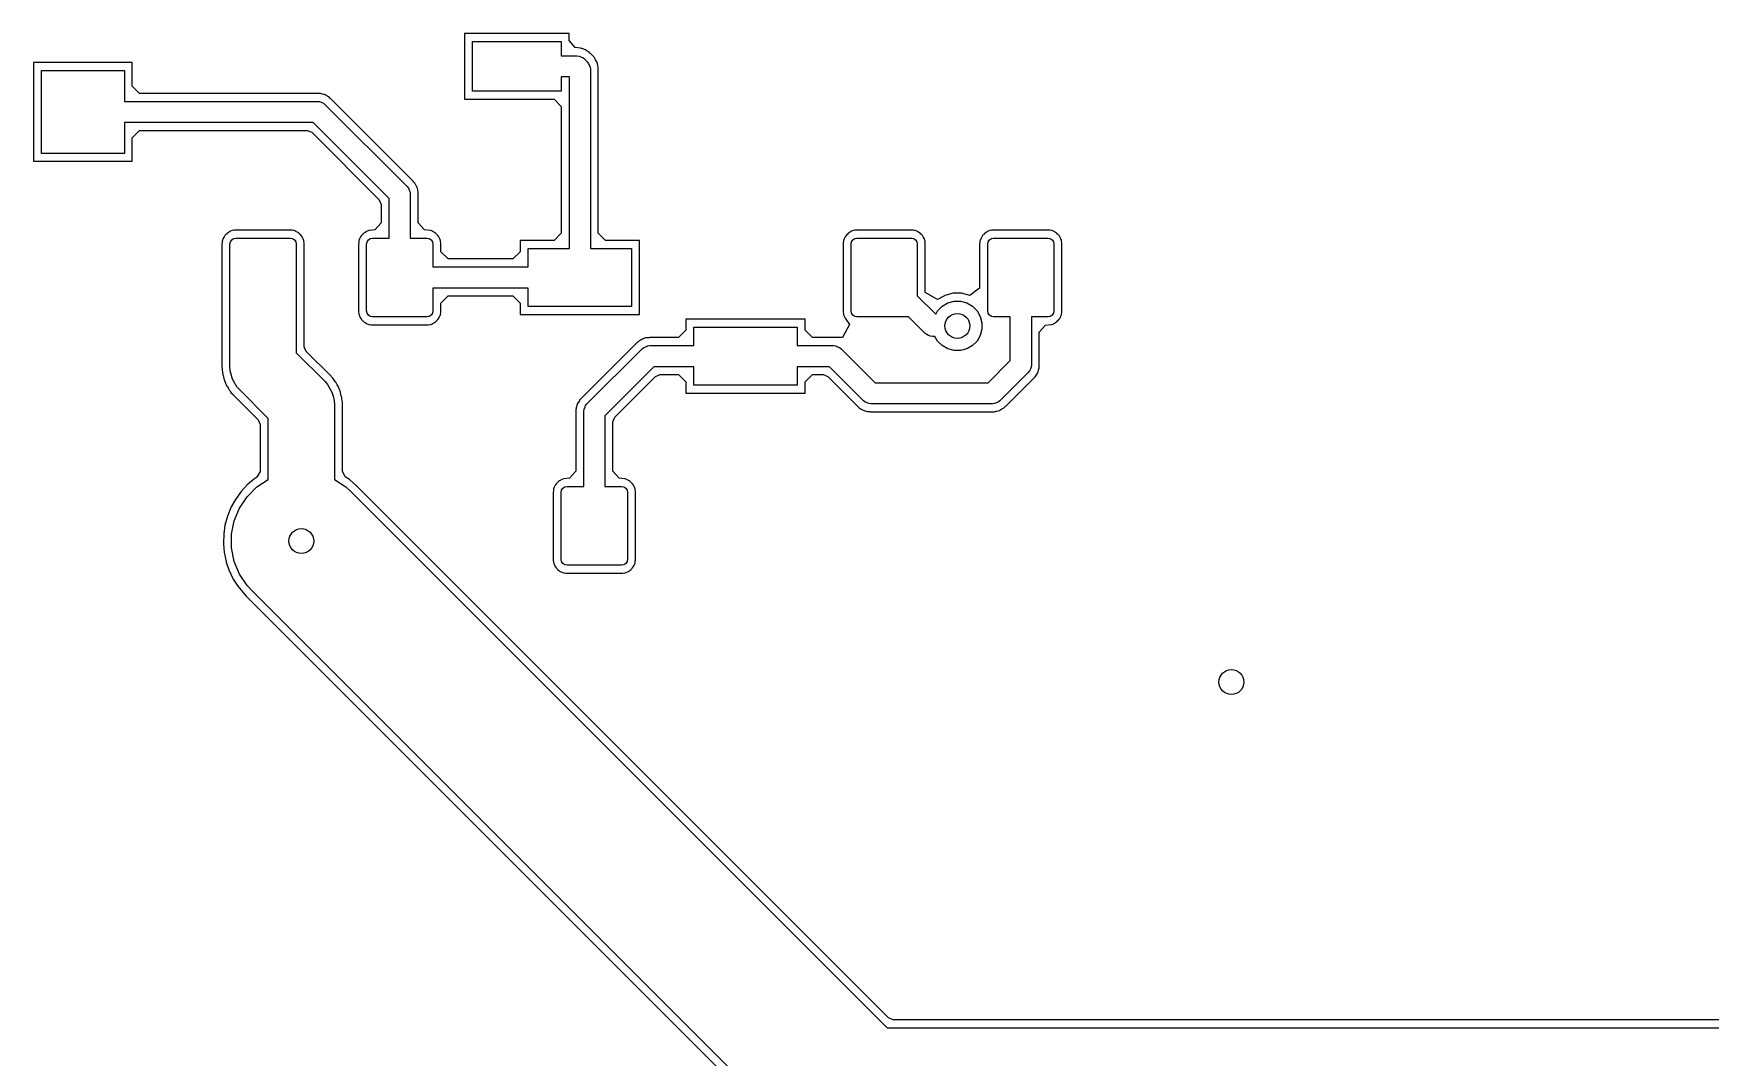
# Model space of a CAD drawing. Header units: inches. Extents: x 3.92 to 7.78, y -6.06 to -2.2.
# Drawn here: x 5.272 to 6.069, y -3.107 to -2.62 of the extents above; entities that cross this region are included whole.
import ezdxf

# ---------------------------------------------------------------- set-up
doc = ezdxf.new("R2010")
doc.units = ezdxf.units.IN
doc.header["$MEASUREMENT"] = 0
doc.layers.add('F.Cu', color=13, linetype='CONTINUOUS', true_color=0xc83434)

msp = doc.modelspace()

# ---------------------------------------------------------------- linework, layer by layer
at = {"layer": 'F.Cu', "linetype": 'CONTINUOUS'}
for p, q in [((5.52642, -2.6202), (5.47669, -2.6202)), ((5.47669, -2.6202), (5.47669, -2.65142)), ((5.52642, -2.62346), (5.52642, -2.6202)), ((5.48051, -2.64764), (5.48051, -2.62402)), ((5.48051, -2.62402), (5.52264, -2.62402)), ((5.52264, -2.62402), (5.52264, -2.63083)), ((5.52264, -2.63083), (5.53014, -2.63083)), ((5.52933, -2.62681), (5.52642, -2.62346)), ((5.53185, -2.62717), (5.52933, -2.62681)), ((5.53014, -2.63083), (5.53111, -2.63092)), ((5.53228, -2.62728), (5.53185, -2.62717)), ((5.5324, -2.62732), (5.53228, -2.62728)), ((5.53331, -2.62756), (5.5324, -2.62732)), ((5.53343, -2.6276), (5.53331, -2.62756)), ((5.53374, -2.62776), (5.53343, -2.6276)), ((5.53425, -2.62799), (5.53374, -2.62776)), ((5.5348, -2.62839), (5.53425, -2.62799)), ((5.53504, -2.62854), (5.5348, -2.62839)), ((5.53575, -2.62898), (5.53504, -2.62854)), ((5.53626, -2.62949), (5.53575, -2.62898)), ((5.53642, -2.62961), (5.53626, -2.62949)), ((5.53811, -2.63134), (5.53642, -2.62961)), ((5.31874, -2.63398), (5.27177, -2.63398)), ((5.27177, -2.63398), (5.27177, -2.68094)), ((5.27559, -2.67717), (5.27559, -2.6378)), ((5.27559, -2.6378), (5.31496, -2.6378)), ((5.31496, -2.6378), (5.31496, -2.65248)), ((5.31874, -2.6452), (5.31874, -2.63398)), ((5.53111, -2.63092), (5.53111, -2.63092)), ((5.53111, -2.63092), (5.53186, -2.63123)), ((5.53186, -2.63123), (5.53292, -2.63167)), ((5.53292, -2.63167), (5.53292, -2.63167)), ((5.53292, -2.63167), (5.53367, -2.63229)), ((5.53367, -2.63229), (5.53503, -2.63365)), ((5.53503, -2.63365), (5.53565, -2.63441)), ((5.53565, -2.63441), (5.53565, -2.63441)), ((5.53565, -2.63441), (5.5364, -2.63621)), ((5.5364, -2.63621), (5.5365, -2.63719)), ((5.5365, -2.63719), (5.5365, -2.71494)), ((5.53827, -2.63154), (5.53811, -2.63134)), ((5.53839, -2.63169), (5.53827, -2.63154)), ((5.53862, -2.63193), (5.53839, -2.63169)), ((5.53866, -2.63201), (5.53862, -2.63193)), ((5.53898, -2.63272), (5.53866, -2.63201)), ((5.53929, -2.63323), (5.53898, -2.63272)), ((5.53957, -2.63362), (5.53929, -2.63323)), ((5.53965, -2.6339), (5.53957, -2.63362)), ((5.53976, -2.63417), (5.53965, -2.6339)), ((5.53992, -2.63465), (5.53976, -2.63417)), ((5.53996, -2.635), (5.53992, -2.63465)), ((5.54004, -2.63531), (5.53996, -2.635)), ((5.54028, -2.63622), (5.54004, -2.63531)), ((5.54028, -2.71516), (5.54028, -2.63622)), ((5.3222, -2.64866), (5.31874, -2.6452)), ((5.5265, -2.64083), (5.52264, -2.64083)), ((5.52264, -2.64083), (5.52264, -2.64764)), ((5.5265, -2.71494), (5.5265, -2.64083)), ((5.31496, -2.65248), (5.32246, -2.65248)), ((5.40705, -2.64866), (5.3222, -2.64866)), ((5.32246, -2.65248), (5.4068, -2.65248)), ((5.4068, -2.65248), (5.40777, -2.65258)), ((5.40724, -2.6487), (5.40705, -2.64866)), ((5.40795, -2.64878), (5.40724, -2.6487)), ((5.40777, -2.65258), (5.40777, -2.65258)), ((5.40777, -2.65258), (5.40852, -2.65289)), ((5.40819, -2.64878), (5.40795, -2.64878)), ((5.4085, -2.64882), (5.40819, -2.64878)), ((5.40894, -2.64894), (5.4085, -2.64882)), ((5.40852, -2.65289), (5.40957, -2.65332)), ((5.40906, -2.64898), (5.40894, -2.64894)), ((5.40996, -2.64921), (5.40906, -2.64898)), ((5.40957, -2.65332), (5.40957, -2.65332)), ((5.40957, -2.65332), (5.41033, -2.65394)), ((5.41008, -2.64925), (5.40996, -2.64921)), ((5.41039, -2.64941), (5.41008, -2.64925)), ((5.41033, -2.65394), (5.4494, -2.69302)), ((5.41091, -2.64965), (5.41039, -2.64941)), ((5.41146, -2.65004), (5.41091, -2.64965)), ((5.41169, -2.6502), (5.41146, -2.65004)), ((5.4124, -2.65063), (5.41169, -2.6502)), ((5.4128, -2.65102), (5.4124, -2.65063)), ((5.41295, -2.65114), (5.4128, -2.65102)), ((5.45224, -2.69047), (5.41295, -2.65114)), ((5.47669, -2.65142), (5.51921, -2.65142)), ((5.52264, -2.64764), (5.48051, -2.64764)), ((5.51921, -2.65142), (5.52268, -2.65488)), ((5.32246, -2.66248), (5.31496, -2.66248)), ((5.31496, -2.66248), (5.31496, -2.67717)), ((5.40472, -2.66248), (5.32246, -2.66248)), ((5.44087, -2.69862), (5.40472, -2.66248)), ((5.52268, -2.65488), (5.52268, -2.71516)), ((5.31874, -2.66972), (5.3222, -2.66626)), ((5.31874, -2.68094), (5.31874, -2.66972)), ((5.3222, -2.66626), (5.40189, -2.66626)), ((5.40189, -2.66626), (5.40406, -2.66717)), ((5.40406, -2.66717), (5.43614, -2.69929)), ((5.31496, -2.67717), (5.27559, -2.67717)), ((5.27177, -2.68094), (5.31874, -2.68094)), ((5.4494, -2.69302), (5.45002, -2.69377)), ((5.45002, -2.69377), (5.45042, -2.69472)), ((5.45252, -2.69083), (5.45224, -2.69047)), ((5.45311, -2.69142), (5.45252, -2.69083)), ((5.45339, -2.69205), (5.45311, -2.69142)), ((5.45366, -2.6926), (5.45339, -2.69205)), ((5.45394, -2.69295), (5.45366, -2.6926)), ((5.45402, -2.69327), (5.45394, -2.69295)), ((5.45429, -2.69386), (5.45402, -2.69327)), ((5.45441, -2.69453), (5.45429, -2.69386)), ((5.45445, -2.69472), (5.45441, -2.69453)), ((5.43614, -2.69929), (5.43705, -2.70146)), ((5.43705, -2.70146), (5.43705, -2.7102)), ((5.44087, -2.71752), (5.44087, -2.69862)), ((5.45042, -2.69472), (5.45077, -2.69558)), ((5.45077, -2.69558), (5.45087, -2.69655)), ((5.45087, -2.69655), (5.45087, -2.71752)), ((5.45465, -2.69563), (5.45445, -2.69472)), ((5.45465, -2.71024), (5.45465, -2.69563)), ((5.43705, -2.7102), (5.43406, -2.71358)), ((5.45768, -2.71358), (5.45465, -2.71024)), ((5.36181, -2.7178), (5.36154, -2.71862)), ((5.36232, -2.71689), (5.36181, -2.7178)), ((5.36276, -2.71626), (5.36232, -2.71689)), ((5.36319, -2.71579), (5.36276, -2.71626)), ((5.36343, -2.71555), (5.36319, -2.71579)), ((5.36386, -2.71516), (5.36343, -2.71555)), ((5.36441, -2.71476), (5.36386, -2.71516)), ((5.36543, -2.71417), (5.36441, -2.71476)), ((5.36537, -2.71925), (5.36598, -2.71834)), ((5.36618, -2.7139), (5.36543, -2.71417)), ((5.36598, -2.71834), (5.36689, -2.71773)), ((5.36642, -2.71386), (5.36618, -2.7139)), ((5.36713, -2.71378), (5.36642, -2.71386)), ((5.36689, -2.71773), (5.36796, -2.71752)), ((5.36776, -2.7137), (5.36713, -2.71378)), ((5.39406, -2.7137), (5.36776, -2.7137)), ((5.36796, -2.71752), (5.39385, -2.71752)), ((5.39385, -2.71752), (5.39492, -2.71773)), ((5.39469, -2.71378), (5.39406, -2.7137)), ((5.39539, -2.71386), (5.39469, -2.71378)), ((5.39492, -2.71773), (5.39583, -2.71834)), ((5.39563, -2.7139), (5.39539, -2.71386)), ((5.39642, -2.71417), (5.39563, -2.7139)), ((5.39583, -2.71834), (5.39644, -2.71925)), ((5.3974, -2.71476), (5.39638, -2.71417)), ((5.39638, -2.71417), (5.39642, -2.71417)), ((5.39795, -2.71516), (5.3974, -2.71476)), ((5.39839, -2.71555), (5.39795, -2.71516)), ((5.39862, -2.71579), (5.39839, -2.71555)), ((5.39906, -2.71626), (5.39862, -2.71579)), ((5.39949, -2.71689), (5.39906, -2.71626)), ((5.4, -2.7178), (5.39949, -2.71689)), ((5.40028, -2.71862), (5.4, -2.7178)), ((5.42677, -2.7178), (5.4265, -2.71862)), ((5.42728, -2.71689), (5.42677, -2.7178)), ((5.42772, -2.71626), (5.42728, -2.71689)), ((5.42815, -2.71579), (5.42772, -2.71626)), ((5.42839, -2.71555), (5.42815, -2.71579)), ((5.42882, -2.71516), (5.42839, -2.71555)), ((5.42937, -2.71476), (5.42882, -2.71516)), ((5.43039, -2.71417), (5.42937, -2.71476)), ((5.43033, -2.71925), (5.43094, -2.71834)), ((5.43114, -2.7139), (5.43039, -2.71417)), ((5.43094, -2.71834), (5.43185, -2.71773)), ((5.43142, -2.71386), (5.43114, -2.7139)), ((5.43406, -2.71358), (5.43142, -2.71386)), ((5.43185, -2.71773), (5.43292, -2.71752)), ((5.43292, -2.71752), (5.44087, -2.71752)), ((5.45087, -2.71752), (5.45881, -2.71752)), ((5.46028, -2.71386), (5.45768, -2.71358)), ((5.45881, -2.71752), (5.45988, -2.71773)), ((5.45988, -2.71773), (5.46079, -2.71834)), ((5.46059, -2.7139), (5.46028, -2.71386)), ((5.46138, -2.71417), (5.46059, -2.7139)), ((5.46079, -2.71834), (5.4614, -2.71925)), ((5.46236, -2.71476), (5.46134, -2.71417)), ((5.46134, -2.71417), (5.46138, -2.71417)), ((5.46291, -2.71516), (5.46236, -2.71476)), ((5.46335, -2.71555), (5.46291, -2.71516)), ((5.46358, -2.71579), (5.46335, -2.71555)), ((5.46402, -2.71626), (5.46358, -2.71579)), ((5.46445, -2.71689), (5.46402, -2.71626)), ((5.46496, -2.7178), (5.46445, -2.71689)), ((5.46524, -2.71862), (5.46496, -2.7178)), ((5.52268, -2.71516), (5.51921, -2.71862)), ((5.5265, -2.72244), (5.5265, -2.71494)), ((5.5365, -2.71494), (5.5365, -2.72244)), ((5.54374, -2.71862), (5.54028, -2.71516)), ((5.65709, -2.7178), (5.65681, -2.71862)), ((5.6576, -2.71689), (5.65709, -2.7178)), ((5.65803, -2.71626), (5.6576, -2.71689)), ((5.65846, -2.71579), (5.65803, -2.71626)), ((5.6587, -2.71555), (5.65846, -2.71579)), ((5.65913, -2.71516), (5.6587, -2.71555)), ((5.65969, -2.71476), (5.65913, -2.71516)), ((5.66071, -2.71417), (5.65969, -2.71476)), ((5.66065, -2.71925), (5.66125, -2.71834)), ((5.66146, -2.7139), (5.66067, -2.71417)), ((5.66067, -2.71417), (5.66071, -2.71417)), ((5.66125, -2.71834), (5.66216, -2.71773)), ((5.66169, -2.71386), (5.66146, -2.7139)), ((5.6624, -2.71378), (5.66169, -2.71386)), ((5.66216, -2.71773), (5.66324, -2.71752)), ((5.66303, -2.7137), (5.6624, -2.71378)), ((5.68933, -2.7137), (5.66303, -2.7137)), ((5.66324, -2.71752), (5.68913, -2.71752)), ((5.68913, -2.71752), (5.6902, -2.71773)), ((5.68996, -2.71378), (5.68933, -2.7137)), ((5.69067, -2.71386), (5.68996, -2.71378)), ((5.6902, -2.71773), (5.69111, -2.71834)), ((5.69091, -2.7139), (5.69067, -2.71386)), ((5.69165, -2.71417), (5.69091, -2.7139)), ((5.69111, -2.71834), (5.69172, -2.71925)), ((5.69268, -2.71476), (5.69165, -2.71417)), ((5.69323, -2.71516), (5.69268, -2.71476)), ((5.69366, -2.71555), (5.69323, -2.71516)), ((5.6939, -2.71579), (5.69366, -2.71555)), ((5.69433, -2.71626), (5.6939, -2.71579)), ((5.69476, -2.71689), (5.69433, -2.71626)), ((5.69528, -2.7178), (5.69476, -2.71689)), ((5.69555, -2.71862), (5.69528, -2.7178)), ((5.72205, -2.7178), (5.72177, -2.71862)), ((5.72256, -2.71689), (5.72205, -2.7178)), ((5.72299, -2.71626), (5.72256, -2.71689)), ((5.72343, -2.71579), (5.72299, -2.71626)), ((5.72366, -2.71555), (5.72343, -2.71579)), ((5.72409, -2.71516), (5.72366, -2.71555)), ((5.72465, -2.71476), (5.72409, -2.71516)), ((5.72567, -2.71417), (5.72465, -2.71476)), ((5.72561, -2.71925), (5.72621, -2.71834)), ((5.72642, -2.7139), (5.72563, -2.71417)), ((5.72563, -2.71417), (5.72567, -2.71417)), ((5.72621, -2.71834), (5.72712, -2.71773)), ((5.72665, -2.71386), (5.72642, -2.7139)), ((5.72736, -2.71378), (5.72665, -2.71386)), ((5.72712, -2.71773), (5.7282, -2.71752)), ((5.72799, -2.7137), (5.72736, -2.71378)), ((5.75429, -2.7137), (5.72799, -2.7137)), ((5.7282, -2.71752), (5.75409, -2.71752)), ((5.75409, -2.71752), (5.75516, -2.71773)), ((5.75492, -2.71378), (5.75429, -2.7137)), ((5.75563, -2.71386), (5.75492, -2.71378)), ((5.75516, -2.71773), (5.75607, -2.71834)), ((5.75587, -2.7139), (5.75563, -2.71386)), ((5.75665, -2.71417), (5.75587, -2.7139)), ((5.75607, -2.71834), (5.75668, -2.71925)), ((5.75764, -2.71476), (5.75661, -2.71417)), ((5.75661, -2.71417), (5.75665, -2.71417)), ((5.75819, -2.71516), (5.75764, -2.71476)), ((5.75862, -2.71555), (5.75819, -2.71516)), ((5.75886, -2.71579), (5.75862, -2.71555)), ((5.75929, -2.71626), (5.75886, -2.71579)), ((5.75972, -2.71689), (5.75929, -2.71626)), ((5.76024, -2.7178), (5.75972, -2.71689)), ((5.76051, -2.71862), (5.76024, -2.7178)), ((5.36142, -2.71957), (5.36134, -2.72035)), ((5.36134, -2.72035), (5.36134, -2.77866)), ((5.3615, -2.71886), (5.36142, -2.71957)), ((5.36154, -2.71862), (5.3615, -2.71886)), ((5.36516, -2.72032), (5.36537, -2.71925)), ((5.36516, -2.73622), (5.36516, -2.72032)), ((5.39644, -2.71925), (5.39665, -2.72032)), ((5.39665, -2.72032), (5.39665, -2.73622)), ((5.40031, -2.71886), (5.40028, -2.71862)), ((5.40043, -2.71992), (5.40031, -2.71886)), ((5.40043, -2.76917), (5.40043, -2.71992)), ((5.42638, -2.71957), (5.4263, -2.72035)), ((5.4263, -2.72035), (5.4263, -2.75232)), ((5.42646, -2.71886), (5.42638, -2.71957)), ((5.4265, -2.71862), (5.42646, -2.71886)), ((5.43012, -2.72032), (5.43033, -2.71925)), ((5.43012, -2.75212), (5.43012, -2.72032)), ((5.4614, -2.71925), (5.46161, -2.72032)), ((5.46161, -2.72032), (5.46161, -2.73122)), ((5.46528, -2.71886), (5.46524, -2.71862)), ((5.46539, -2.71992), (5.46528, -2.71886)), ((5.46539, -2.72394), (5.46539, -2.71992)), ((5.46886, -2.7274), (5.46539, -2.72394)), ((5.50307, -2.72394), (5.49961, -2.7274)), ((5.51921, -2.71862), (5.50307, -2.71862)), ((5.50307, -2.71862), (5.50307, -2.72394)), ((5.50689, -2.73122), (5.50689, -2.72244)), ((5.50689, -2.72244), (5.5265, -2.72244)), ((5.5365, -2.72244), (5.5561, -2.72244)), ((5.55988, -2.71862), (5.54374, -2.71862)), ((5.5561, -2.72244), (5.5561, -2.75)), ((5.55988, -2.75378), (5.55988, -2.71862)), ((5.65669, -2.71957), (5.65661, -2.72035)), ((5.65661, -2.72035), (5.65661, -2.75232)), ((5.65677, -2.71886), (5.65669, -2.71957)), ((5.65681, -2.71862), (5.65677, -2.71886)), ((5.66043, -2.72032), (5.66065, -2.71925)), ((5.66043, -2.75212), (5.66043, -2.72032)), ((5.69172, -2.71925), (5.69193, -2.72032)), ((5.69193, -2.72032), (5.69193, -2.7449)), ((5.69559, -2.71886), (5.69555, -2.71862)), ((5.69571, -2.71992), (5.69559, -2.71886)), ((5.69571, -2.74331), (5.69571, -2.71992)), ((5.72165, -2.71957), (5.72157, -2.72035)), ((5.72157, -2.72035), (5.72157, -2.74122)), ((5.72173, -2.71886), (5.72165, -2.71957)), ((5.72177, -2.71862), (5.72173, -2.71886)), ((5.72539, -2.72032), (5.72561, -2.71925)), ((5.72539, -2.75212), (5.72539, -2.72032)), ((5.75668, -2.71925), (5.75689, -2.72032)), ((5.75689, -2.72032), (5.75689, -2.75212)), ((5.76055, -2.71886), (5.76051, -2.71862)), ((5.76067, -2.71992), (5.76055, -2.71886)), ((5.76067, -2.7526), (5.76067, -2.71992)), ((5.46161, -2.73122), (5.46911, -2.73122)), ((5.49961, -2.7274), (5.46886, -2.7274)), ((5.46911, -2.73122), (5.49939, -2.73122)), ((5.49939, -2.73122), (5.50689, -2.73122)), ((5.36516, -2.77854), (5.36516, -2.73622)), ((5.39665, -2.73622), (5.39665, -2.77202)), ((5.46911, -2.74122), (5.46161, -2.74122)), ((5.46161, -2.74122), (5.46161, -2.75212)), ((5.49939, -2.74122), (5.46911, -2.74122)), ((5.50689, -2.74122), (5.49939, -2.74122)), ((5.50689, -2.75), (5.50689, -2.74122)), ((5.72157, -2.74122), (5.71693, -2.74476)), ((5.46539, -2.74846), (5.46886, -2.745)), ((5.46539, -2.7526), (5.46539, -2.74846)), ((5.46886, -2.745), (5.49961, -2.745)), ((5.49961, -2.745), (5.50307, -2.74846)), ((5.50307, -2.74846), (5.50307, -2.75378)), ((5.5561, -2.75), (5.50689, -2.75)), ((5.69193, -2.7449), (5.70068, -2.75365)), ((5.70154, -2.74673), (5.69571, -2.74331)), ((5.70484, -2.74488), (5.70154, -2.74673)), ((5.7016, -2.75205), (5.70378, -2.74987)), ((5.70378, -2.74987), (5.70645, -2.74833)), ((5.70504, -2.7448), (5.70484, -2.74488)), ((5.70898, -2.7437), (5.70504, -2.7448)), ((5.70645, -2.74833), (5.70943, -2.74753)), ((5.71295, -2.7437), (5.70898, -2.7437)), ((5.70943, -2.74753), (5.71251, -2.74753)), ((5.71251, -2.74753), (5.71549, -2.74833)), ((5.71693, -2.74476), (5.71295, -2.7437)), ((5.71549, -2.74833), (5.71816, -2.74987)), ((5.71816, -2.74987), (5.72034, -2.75205)), ((5.4263, -2.75232), (5.42646, -2.75358)), ((5.42646, -2.75358), (5.42654, -2.75402)), ((5.42654, -2.75402), (5.42677, -2.75465)), ((5.42677, -2.75465), (5.42736, -2.75567)), ((5.42736, -2.75567), (5.42776, -2.75622)), ((5.42776, -2.75622), (5.42815, -2.75665)), ((5.42815, -2.75665), (5.42839, -2.75689)), ((5.42839, -2.75689), (5.42882, -2.75728)), ((5.42882, -2.75728), (5.42937, -2.75768)), ((5.42937, -2.75768), (5.43039, -2.75827)), ((5.43033, -2.75319), (5.43012, -2.75212)), ((5.43094, -2.7541), (5.43033, -2.75319)), ((5.43039, -2.75827), (5.43114, -2.75854)), ((5.43185, -2.75471), (5.43094, -2.7541)), ((5.43292, -2.75492), (5.43185, -2.75471)), ((5.45881, -2.75492), (5.43292, -2.75492)), ((5.45988, -2.75471), (5.45881, -2.75492)), ((5.46079, -2.7541), (5.45988, -2.75471)), ((5.46059, -2.75854), (5.46138, -2.75827)), ((5.4614, -2.75319), (5.46079, -2.7541)), ((5.46134, -2.75827), (5.46236, -2.75768)), ((5.46138, -2.75827), (5.46134, -2.75827)), ((5.46161, -2.75212), (5.4614, -2.75319)), ((5.46236, -2.75768), (5.46291, -2.75728)), ((5.46291, -2.75728), (5.46335, -2.75689)), ((5.46335, -2.75689), (5.46358, -2.75665)), ((5.46358, -2.75665), (5.46398, -2.75622)), ((5.46398, -2.75622), (5.46437, -2.75567)), ((5.46437, -2.75567), (5.46496, -2.75465)), ((5.46496, -2.75465), (5.4652, -2.75402)), ((5.4652, -2.75402), (5.46528, -2.75358)), ((5.46528, -2.75358), (5.46535, -2.75303)), ((5.46535, -2.75303), (5.46539, -2.7526)), ((5.50307, -2.75378), (5.55988, -2.75378)), ((5.63862, -2.75602), (5.58181, -2.75602)), ((5.58181, -2.75602), (5.58181, -2.76134)), ((5.63862, -2.76134), (5.63862, -2.75602)), ((5.65661, -2.75232), (5.65677, -2.75358)), ((5.65677, -2.75358), (5.65685, -2.75402)), ((5.65685, -2.75402), (5.65709, -2.75465)), ((5.65709, -2.75465), (5.6576, -2.75551)), ((5.6576, -2.75551), (5.65965, -2.75858)), ((5.66065, -2.75319), (5.66043, -2.75212)), ((5.66125, -2.7541), (5.66065, -2.75319)), ((5.66216, -2.75471), (5.66125, -2.7541)), ((5.66324, -2.75492), (5.66216, -2.75471)), ((5.68781, -2.75492), (5.66324, -2.75492)), ((5.69567, -2.76278), (5.68781, -2.75492)), ((5.70068, -2.75365), (5.7016, -2.75205)), ((5.72034, -2.75205), (5.72188, -2.75472)), ((5.72188, -2.75472), (5.72268, -2.7577)), ((5.72268, -2.7577), (5.72268, -2.76079)), ((5.72561, -2.75319), (5.72539, -2.75212)), ((5.72621, -2.7541), (5.72561, -2.75319)), ((5.72712, -2.75471), (5.72621, -2.7541)), ((5.7282, -2.75492), (5.72712, -2.75471)), ((5.73614, -2.75492), (5.7282, -2.75492)), ((5.73614, -2.77575), (5.73614, -2.75492)), ((5.75409, -2.75492), (5.74614, -2.75492)), ((5.74614, -2.75492), (5.74614, -2.77782)), ((5.75516, -2.75471), (5.75409, -2.75492)), ((5.75607, -2.7541), (5.75516, -2.75471)), ((5.75587, -2.75854), (5.75665, -2.75827)), ((5.75668, -2.75319), (5.75607, -2.7541)), ((5.75661, -2.75827), (5.75764, -2.75768)), ((5.75665, -2.75827), (5.75661, -2.75827)), ((5.75689, -2.75212), (5.75668, -2.75319)), ((5.75764, -2.75768), (5.75819, -2.75728)), ((5.75819, -2.75728), (5.75862, -2.75689)), ((5.75862, -2.75689), (5.75886, -2.75665)), ((5.75886, -2.75665), (5.75925, -2.75622)), ((5.75925, -2.75622), (5.75965, -2.75567)), ((5.75965, -2.75567), (5.76024, -2.75465)), ((5.76024, -2.75465), (5.76047, -2.75402)), ((5.76047, -2.75402), (5.76055, -2.75358)), ((5.76055, -2.75358), (5.76063, -2.75303)), ((5.76063, -2.75303), (5.76067, -2.7526)), ((5.43114, -2.75854), (5.43146, -2.75858)), ((5.43146, -2.75858), (5.43228, -2.75866)), ((5.43228, -2.75866), (5.43276, -2.7587)), ((5.43276, -2.7587), (5.45898, -2.7587)), ((5.45898, -2.7587), (5.45945, -2.75866)), ((5.45945, -2.75866), (5.46028, -2.75858)), ((5.46028, -2.75858), (5.46059, -2.75854)), ((5.5602, -2.76614), (5.55949, -2.76646)), ((5.56071, -2.76583), (5.5602, -2.76614)), ((5.5611, -2.76555), (5.56071, -2.76583)), ((5.56138, -2.76547), (5.5611, -2.76555)), ((5.56197, -2.7652), (5.56138, -2.76547)), ((5.56272, -2.76496), (5.56197, -2.7652)), ((5.5637, -2.76484), (5.56272, -2.76496)), ((5.56425, -2.76484), (5.5637, -2.76484)), ((5.56453, -2.7648), (5.56425, -2.76484)), ((5.57835, -2.7648), (5.56453, -2.7648)), ((5.58181, -2.76134), (5.57835, -2.7648)), ((5.58563, -2.76862), (5.58563, -2.75984)), ((5.58563, -2.75984), (5.63484, -2.75984)), ((5.63484, -2.75984), (5.63484, -2.76862)), ((5.64209, -2.7648), (5.63862, -2.76134)), ((5.6563, -2.7648), (5.64209, -2.7648)), ((5.65965, -2.75858), (5.6563, -2.7648)), ((5.69643, -2.7634), (5.69567, -2.76278)), ((5.6973, -2.76376), (5.69643, -2.7634)), ((5.69643, -2.7634), (5.69643, -2.7634)), ((5.69823, -2.76415), (5.6973, -2.76376)), ((5.6992, -2.76424), (5.69823, -2.76415)), ((5.69823, -2.76415), (5.69823, -2.76415)), ((5.70033, -2.76424), (5.6992, -2.76424)), ((5.7016, -2.76643), (5.70033, -2.76424)), ((5.72188, -2.76376), (5.72034, -2.76643)), ((5.72268, -2.76079), (5.72188, -2.76376)), ((5.74992, -2.7622), (5.75295, -2.75886)), ((5.74992, -2.77819), (5.74992, -2.7622)), ((5.75295, -2.75886), (5.75555, -2.75858)), ((5.75555, -2.75858), (5.75587, -2.75854)), ((5.39665, -2.77202), (5.41021, -2.78558)), ((5.40134, -2.77134), (5.40043, -2.76917)), ((5.41319, -2.78315), (5.40134, -2.77134)), ((5.55839, -2.7674), (5.53173, -2.79406)), ((5.53485, -2.79636), (5.56113, -2.77009)), ((5.55854, -2.76728), (5.55839, -2.7674)), ((5.55906, -2.76689), (5.55854, -2.76728)), ((5.55949, -2.76646), (5.55906, -2.76689)), ((5.56113, -2.77009), (5.56188, -2.76946)), ((5.56188, -2.76946), (5.56311, -2.76896)), ((5.56188, -2.76946), (5.56188, -2.76946)), ((5.56311, -2.76896), (5.56369, -2.76872)), ((5.56369, -2.76872), (5.56466, -2.76862)), ((5.56369, -2.76872), (5.56369, -2.76872)), ((5.56466, -2.76862), (5.58563, -2.76862)), ((5.63484, -2.76862), (5.65218, -2.76862)), ((5.65218, -2.76862), (5.65316, -2.76872)), ((5.65316, -2.76872), (5.65316, -2.76872)), ((5.65316, -2.76872), (5.65373, -2.76896)), ((5.65373, -2.76896), (5.65496, -2.76946)), ((5.65496, -2.76946), (5.65496, -2.76946)), ((5.65496, -2.76946), (5.65572, -2.77009)), ((5.65572, -2.77009), (5.67188, -2.78625)), ((5.70378, -2.76861), (5.7016, -2.76643)), ((5.70645, -2.77016), (5.70378, -2.76861)), ((5.70943, -2.77095), (5.70645, -2.77016)), ((5.71251, -2.77095), (5.70943, -2.77095)), ((5.71549, -2.77016), (5.71251, -2.77095)), ((5.71816, -2.76861), (5.71549, -2.77016)), ((5.72034, -2.76643), (5.71816, -2.76861)), ((5.36134, -2.77866), (5.36138, -2.77945)), ((5.36138, -2.77945), (5.36138, -2.77969)), ((5.36138, -2.77969), (5.36142, -2.7802)), ((5.36142, -2.7802), (5.36161, -2.78122)), ((5.36161, -2.78122), (5.36161, -2.78173)), ((5.36161, -2.78173), (5.36169, -2.78213)), ((5.36169, -2.78213), (5.36181, -2.78256)), ((5.36529, -2.7806), (5.36516, -2.77854)), ((5.36636, -2.78457), (5.36529, -2.7806)), ((5.56673, -2.77862), (5.54339, -2.80197)), ((5.58563, -2.77862), (5.56673, -2.77862)), ((5.58563, -2.7874), (5.58563, -2.77862)), ((5.65011, -2.77862), (5.63484, -2.77862)), ((5.63484, -2.77862), (5.63484, -2.7874)), ((5.66628, -2.79479), (5.65011, -2.77862)), ((5.72563, -2.78625), (5.73614, -2.77575)), ((5.74468, -2.78135), (5.73124, -2.79479)), ((5.7453, -2.7806), (5.74468, -2.78135)), ((5.74568, -2.77969), (5.7453, -2.7806)), ((5.7453, -2.7806), (5.7453, -2.7806)), ((5.7453, -2.7806), (5.7453, -2.7806)), ((5.74605, -2.7788), (5.74568, -2.77969)), ((5.74614, -2.77782), (5.74605, -2.77879)), ((5.74605, -2.77879), (5.74605, -2.77879)), ((5.74605, -2.77879), (5.74605, -2.7788)), ((5.74839, -2.78276), (5.74894, -2.78197)), ((5.74894, -2.78197), (5.74902, -2.78185)), ((5.74902, -2.78185), (5.74917, -2.78142)), ((5.74917, -2.78142), (5.74937, -2.7811)), ((5.74937, -2.7811), (5.74949, -2.78043)), ((5.74949, -2.78043), (5.74957, -2.78008)), ((5.74957, -2.78008), (5.7498, -2.77941)), ((5.7498, -2.77941), (5.74984, -2.77921)), ((5.74984, -2.77874), (5.74992, -2.77819)), ((5.74984, -2.77921), (5.74984, -2.77874)), ((5.36181, -2.78256), (5.36185, -2.78283)), ((5.36185, -2.78283), (5.36201, -2.78346)), ((5.36201, -2.78346), (5.36228, -2.78429)), ((5.36228, -2.78429), (5.36252, -2.78516)), ((5.36252, -2.78516), (5.36283, -2.78594)), ((5.36283, -2.78594), (5.36299, -2.7865)), ((5.36299, -2.7865), (5.36374, -2.78783)), ((5.36374, -2.78783), (5.36386, -2.78811)), ((5.36386, -2.78811), (5.36394, -2.78827)), ((5.36394, -2.78827), (5.36441, -2.78902)), ((5.36441, -2.78902), (5.36453, -2.78921)), ((5.36453, -2.78921), (5.36457, -2.78929)), ((5.36457, -2.78929), (5.3648, -2.78957)), ((5.3648, -2.78957), (5.36508, -2.78988)), ((5.36508, -2.78988), (5.36579, -2.79102)), ((5.36841, -2.78813), (5.36636, -2.78457)), ((5.36977, -2.78968), (5.36841, -2.78813)), ((5.38333, -2.80324), (5.36977, -2.78968)), ((5.41021, -2.78558), (5.41157, -2.78713)), ((5.41157, -2.78713), (5.41363, -2.79069)), ((5.41339, -2.78343), (5.41319, -2.78315)), ((5.41425, -2.78429), (5.41339, -2.78343)), ((5.4152, -2.78571), (5.41425, -2.78429)), ((5.41539, -2.78594), (5.4152, -2.78571)), ((5.41547, -2.78606), (5.41539, -2.78594)), ((5.41559, -2.78626), (5.41547, -2.78606)), ((5.41598, -2.78693), (5.41559, -2.78626)), ((5.41614, -2.7872), (5.41598, -2.78693)), ((5.41642, -2.78776), (5.41614, -2.7872)), ((5.41654, -2.78795), (5.41642, -2.78776)), ((5.41693, -2.7887), (5.41654, -2.78795)), ((5.41744, -2.79), (5.41693, -2.7887)), ((5.41748, -2.79008), (5.41744, -2.79)), ((5.41807, -2.79264), (5.41748, -2.79008)), ((5.54807, -2.80264), (5.56744, -2.78331)), ((5.56744, -2.78331), (5.56961, -2.7824)), ((5.56961, -2.7824), (5.57835, -2.7824)), ((5.57835, -2.7824), (5.58181, -2.78587)), ((5.58181, -2.78587), (5.58181, -2.79118)), ((5.63484, -2.7874), (5.58563, -2.7874)), ((5.63862, -2.78587), (5.64209, -2.7824)), ((5.63862, -2.79118), (5.63862, -2.78587)), ((5.64209, -2.7824), (5.64724, -2.7824)), ((5.64724, -2.7824), (5.64941, -2.78331)), ((5.64941, -2.78331), (5.66398, -2.79791)), ((5.67188, -2.78625), (5.72563, -2.78625)), ((5.73417, -2.79728), (5.7478, -2.78366)), ((5.7478, -2.78366), (5.74795, -2.78346)), ((5.74795, -2.78346), (5.74827, -2.78295)), ((5.74827, -2.78295), (5.74839, -2.78276)), ((5.36579, -2.79102), (5.36669, -2.79193)), ((5.36669, -2.79193), (5.36685, -2.79217)), ((5.36685, -2.79217), (5.37862, -2.8039)), ((5.41363, -2.79069), (5.41415, -2.79264)), ((5.41415, -2.79264), (5.41469, -2.79466)), ((5.41469, -2.79466), (5.41483, -2.79672)), ((5.41483, -2.79672), (5.41483, -2.83225)), ((5.41819, -2.79272), (5.41807, -2.79264)), ((5.41823, -2.79295), (5.41819, -2.79272)), ((5.41831, -2.79331), (5.41823, -2.79295)), ((5.41835, -2.79374), (5.41831, -2.79331)), ((5.41839, -2.79406), (5.41835, -2.79374)), ((5.41862, -2.79539), (5.41839, -2.79406)), ((5.41858, -2.7961), (5.41862, -2.79539)), ((5.41862, -2.79665), (5.41858, -2.7961)), ((5.41862, -2.82839), (5.41862, -2.79665)), ((5.5298, -2.79815), (5.52969, -2.79846)), ((5.52992, -2.79768), (5.5298, -2.79815)), ((5.53012, -2.79677), (5.52992, -2.79768)), ((5.53028, -2.79646), (5.53012, -2.79677)), ((5.53047, -2.79594), (5.53028, -2.79646)), ((5.53051, -2.79583), (5.53047, -2.79594)), ((5.53071, -2.79563), (5.53051, -2.79583)), ((5.53126, -2.79484), (5.53071, -2.79563)), ((5.53134, -2.79465), (5.53126, -2.79484)), ((5.53154, -2.79429), (5.53134, -2.79465)), ((5.53173, -2.79406), (5.53154, -2.79429)), ((5.53354, -2.79877), (5.534, -2.79768)), ((5.534, -2.79768), (5.53423, -2.79712)), ((5.53423, -2.79712), (5.53485, -2.79636)), ((5.53423, -2.79712), (5.53423, -2.79712)), ((5.58181, -2.79118), (5.63862, -2.79118)), ((5.66398, -2.79791), (5.66402, -2.79795)), ((5.66402, -2.79795), (5.66433, -2.79819)), ((5.66433, -2.79819), (5.66531, -2.79878)), ((5.66703, -2.79541), (5.66628, -2.79479)), ((5.66884, -2.79616), (5.66703, -2.79541)), ((5.66981, -2.79625), (5.66884, -2.79616)), ((5.66884, -2.79616), (5.66884, -2.79616)), ((5.7277, -2.79625), (5.66981, -2.79625)), ((5.72868, -2.79616), (5.7277, -2.79625)), ((5.72961, -2.79577), (5.72868, -2.79616)), ((5.72868, -2.79616), (5.72868, -2.79616)), ((5.72868, -2.79616), (5.72868, -2.79616)), ((5.72868, -2.79616), (5.72868, -2.79616)), ((5.73048, -2.79541), (5.72961, -2.79577)), ((5.73124, -2.79479), (5.73048, -2.79541)), ((5.73048, -2.79541), (5.73048, -2.79541)), ((5.73048, -2.79541), (5.73048, -2.79541)), ((5.73048, -2.79541), (5.73048, -2.79541)), ((5.73287, -2.79843), (5.7339, -2.7974)), ((5.7339, -2.7974), (5.73417, -2.79728)), ((5.37862, -2.8039), (5.37953, -2.80606)), ((5.37953, -2.80606), (5.37953, -2.8285)), ((5.38333, -2.83225), (5.38333, -2.80324)), ((5.52965, -2.79898), (5.52957, -2.79953)), ((5.52957, -2.79953), (5.52957, -2.82831)), ((5.52969, -2.79846), (5.52965, -2.79898)), ((5.53339, -2.7999), (5.53348, -2.79892)), ((5.53339, -2.82813), (5.53339, -2.7999)), ((5.53348, -2.79892), (5.53354, -2.79877)), ((5.54339, -2.80197), (5.54339, -2.82813)), ((5.54717, -2.8048), (5.54807, -2.80264)), ((5.54717, -2.82835), (5.54717, -2.8048)), ((5.66531, -2.79878), (5.66583, -2.79917)), ((5.66583, -2.79917), (5.66638, -2.79937)), ((5.66638, -2.79937), (5.66661, -2.79953)), ((5.66661, -2.79953), (5.66717, -2.79961)), ((5.66717, -2.79961), (5.66764, -2.79972)), ((5.66764, -2.79972), (5.66823, -2.79992)), ((5.66823, -2.79992), (5.66925, -2.8)), ((5.66925, -2.8), (5.66937, -2.8)), ((5.66937, -2.8), (5.66965, -2.80004)), ((5.66965, -2.80004), (5.72866, -2.80004)), ((5.72866, -2.80004), (5.72945, -2.79984)), ((5.72945, -2.79984), (5.72972, -2.79976)), ((5.72972, -2.79976), (5.73043, -2.79965)), ((5.73043, -2.79965), (5.73098, -2.79941)), ((5.73098, -2.79941), (5.73126, -2.79933)), ((5.73126, -2.79933), (5.73165, -2.79906)), ((5.73165, -2.79906), (5.73217, -2.79874)), ((5.73217, -2.79874), (5.73287, -2.79843)), ((5.37953, -2.8285), (5.37799, -2.83118)), ((5.41996, -2.83094), (5.41862, -2.82839)), ((5.52957, -2.82831), (5.52657, -2.83169)), ((5.53339, -2.83563), (5.53339, -2.82813)), ((5.54339, -2.82813), (5.54339, -2.83563)), ((5.5502, -2.83169), (5.54717, -2.82835)), ((5.37043, -2.83803), (5.36772, -2.84185)), ((5.37331, -2.83488), (5.37043, -2.83803)), ((5.37697, -2.83181), (5.37331, -2.83488)), ((5.37335, -2.84045), (5.37796, -2.83583)), ((5.37799, -2.83118), (5.37697, -2.83181)), ((5.37796, -2.83583), (5.38333, -2.83225)), ((5.41483, -2.83225), (5.42019, -2.83583)), ((5.42197, -2.83232), (5.41996, -2.83094)), ((5.42019, -2.83583), (5.42262, -2.83803)), ((5.42528, -2.83531), (5.42197, -2.83232)), ((5.42262, -2.83803), (5.67757, -3.09299)), ((5.42831, -2.83835), (5.42528, -2.83531)), ((5.5189, -2.83768), (5.51882, -2.83835)), ((5.51898, -2.83697), (5.5189, -2.83768)), ((5.51902, -2.83665), (5.51898, -2.83697)), ((5.51929, -2.83591), (5.51902, -2.83665)), ((5.5198, -2.835), (5.51929, -2.83591)), ((5.52024, -2.83437), (5.5198, -2.835)), ((5.52067, -2.8339), (5.52024, -2.83437)), ((5.52091, -2.83366), (5.52067, -2.8339)), ((5.52134, -2.83327), (5.52091, -2.83366)), ((5.52189, -2.83287), (5.52134, -2.83327)), ((5.52291, -2.83228), (5.52189, -2.83287)), ((5.52264, -2.83843), (5.52285, -2.83736)), ((5.52285, -2.83736), (5.52346, -2.83645)), ((5.52366, -2.83201), (5.52291, -2.83228)), ((5.52346, -2.83645), (5.52437, -2.83584)), ((5.52394, -2.83197), (5.52366, -2.83201)), ((5.52657, -2.83169), (5.52394, -2.83197)), ((5.52437, -2.83584), (5.52544, -2.83563)), ((5.52544, -2.83563), (5.53339, -2.83563)), ((5.54339, -2.83563), (5.55133, -2.83563)), ((5.5528, -2.83197), (5.5502, -2.83169)), ((5.55133, -2.83563), (5.5524, -2.83584)), ((5.5524, -2.83584), (5.55331, -2.83645)), ((5.55311, -2.83201), (5.5528, -2.83197)), ((5.5539, -2.83228), (5.55311, -2.83201)), ((5.55331, -2.83645), (5.55392, -2.83736)), ((5.55488, -2.83287), (5.55386, -2.83228)), ((5.55386, -2.83228), (5.5539, -2.83228)), ((5.55392, -2.83736), (5.55413, -2.83843)), ((5.55543, -2.83327), (5.55488, -2.83287)), ((5.55587, -2.83366), (5.55543, -2.83327)), ((5.5561, -2.8339), (5.55587, -2.83366)), ((5.55654, -2.83437), (5.5561, -2.8339)), ((5.55697, -2.835), (5.55654, -2.83437)), ((5.55748, -2.83591), (5.55697, -2.835)), ((5.55776, -2.83665), (5.55748, -2.83591)), ((5.5578, -2.83697), (5.55776, -2.83665)), ((5.55791, -2.83803), (5.5578, -2.83697)), ((5.55791, -2.87071), (5.55791, -2.83803)), ((5.36575, -2.84531), (5.36398, -2.84969)), ((5.36772, -2.84185), (5.36575, -2.84531)), ((5.36723, -2.8519), (5.36972, -2.84587)), ((5.36972, -2.84587), (5.37335, -2.84045)), ((5.67823, -3.08827), (5.42831, -2.83835)), ((5.51882, -2.83835), (5.51882, -2.87043)), ((5.52264, -2.87023), (5.52264, -2.83843)), ((5.55413, -2.83843), (5.55413, -2.87023)), ((5.36272, -2.85406), (5.36217, -2.85811)), ((5.36398, -2.84969), (5.36272, -2.85406)), ((5.36595, -2.8583), (5.36723, -2.8519)), ((5.36217, -2.85811), (5.36201, -2.86256)), ((5.36595, -2.86483), (5.36595, -2.8583)), ((5.36201, -2.86256), (5.36201, -2.86295)), ((5.36201, -2.86295), (5.36236, -2.86677)), ((5.36236, -2.86677), (5.36331, -2.87126)), ((5.36723, -2.87123), (5.36595, -2.86483)), ((5.36331, -2.87126), (5.36339, -2.87157)), ((5.36339, -2.87157), (5.36461, -2.87531)), ((5.36461, -2.87531), (5.36665, -2.87965)), ((5.36972, -2.87725), (5.36723, -2.87123)), ((5.37335, -2.88268), (5.36972, -2.87725)), ((5.51882, -2.87043), (5.51898, -2.87169)), ((5.51898, -2.87169), (5.51906, -2.87213)), ((5.51906, -2.87213), (5.51929, -2.87276)), ((5.51929, -2.87276), (5.51988, -2.87378)), ((5.51988, -2.87378), (5.52028, -2.87433)), ((5.52028, -2.87433), (5.52067, -2.87476)), ((5.52067, -2.87476), (5.52091, -2.875)), ((5.52091, -2.875), (5.52134, -2.87539)), ((5.52134, -2.87539), (5.52189, -2.87579)), ((5.52189, -2.87579), (5.52291, -2.87638)), ((5.52285, -2.8713), (5.52264, -2.87023)), ((5.52346, -2.87221), (5.52285, -2.8713)), ((5.52291, -2.87638), (5.52366, -2.87665)), ((5.52437, -2.87282), (5.52346, -2.87221)), ((5.52366, -2.87665), (5.52398, -2.87669)), ((5.52398, -2.87669), (5.5248, -2.87677)), ((5.52544, -2.87303), (5.52437, -2.87282)), ((5.5248, -2.87677), (5.52528, -2.87681)), ((5.52528, -2.87681), (5.5515, -2.87681)), ((5.55133, -2.87303), (5.52544, -2.87303)), ((5.5524, -2.87282), (5.55133, -2.87303)), ((5.5515, -2.87681), (5.55197, -2.87677)), ((5.55197, -2.87677), (5.5528, -2.87669)), ((5.55331, -2.87221), (5.5524, -2.87282)), ((5.5528, -2.87669), (5.55311, -2.87665)), ((5.55311, -2.87665), (5.5539, -2.87638)), ((5.55392, -2.8713), (5.55331, -2.87221)), ((5.55386, -2.87638), (5.55488, -2.87579)), ((5.5539, -2.87638), (5.55386, -2.87638)), ((5.55413, -2.87023), (5.55392, -2.8713)), ((5.55488, -2.87579), (5.55543, -2.87539)), ((5.55543, -2.87539), (5.55587, -2.875)), ((5.55587, -2.875), (5.5561, -2.87476)), ((5.5561, -2.87476), (5.5565, -2.87433)), ((5.5565, -2.87433), (5.55689, -2.87378)), ((5.55689, -2.87378), (5.55748, -2.87276)), ((5.55748, -2.87276), (5.55772, -2.87213)), ((5.55772, -2.87213), (5.5578, -2.87169)), ((5.5578, -2.87169), (5.55787, -2.87114)), ((5.55787, -2.87114), (5.55791, -2.87071)), ((5.36665, -2.87965), (5.36882, -2.88303)), ((5.36882, -2.88303), (5.37287, -2.88776)), ((5.37554, -2.8851), (5.37335, -2.88268)), ((5.64025, -3.14981), (5.37554, -2.8851)), ((5.37287, -2.88776), (5.37291, -2.88783)), ((5.37291, -2.88783), (5.63843, -3.15335)), ((5.67757, -3.09299), (6.44131, -3.09299)), ((5.68039, -3.08917), (5.67823, -3.08827)), ((6.44138, -3.08917), (5.68039, -3.08917))]:
    msp.add_line(p, q, dxfattribs=at)
at = {"layer": 'F.Cu'}
for centre in [(5.71097, -2.75924), (5.71097, -2.75924), (5.39908, -2.86156), (5.39908, -2.86156), (5.84126, -2.9286), (5.84126, -2.9286)]:
    msp.add_circle(centre, 0.00591, dxfattribs=at)

doc.saveas('drawing.dxf')
